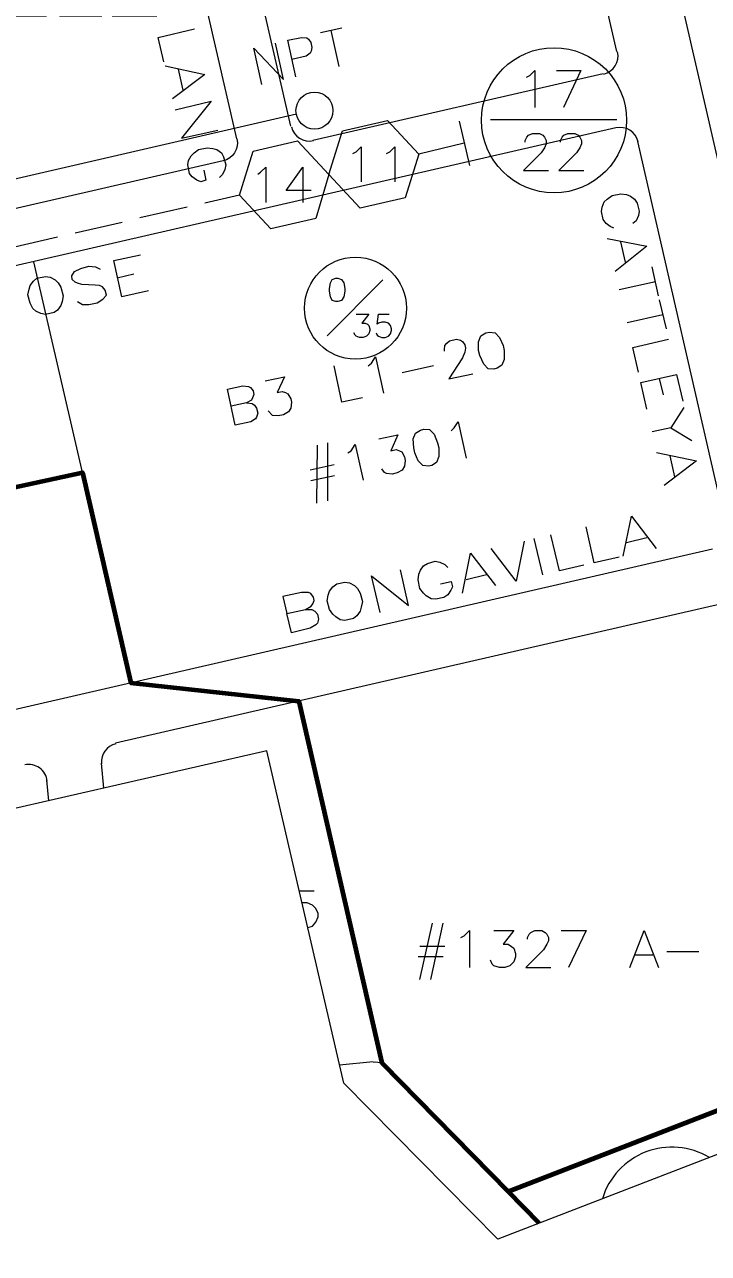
# Model space of a CAD drawing. Header units: millimetres. Extents: x 0.09 to 0.957, y 0.015 to 0.727.
# Drawn here: x 0.4925 to 0.6194, y 0.1328 to 0.3607 of the extents above; entities that cross this region are included whole.
import ezdxf

# ---------------------------------------------------------------- set-up
doc = ezdxf.new("R2010")
doc.units = ezdxf.units.MM
for name, color, linetype in [('PDF_0', 7, 'Continuous'), ('PDF_s48$BOUNDARY-NODE', 3, 'Continuous'), ('PDF_s48$HCOUNT', 1, 'Continuous'), ('PDF_s48$NAME-ROAD', 7, 'Continuous'), ('PDF_s48$Passives-TapOffs', 7, 'Continuous'), ('PDF_s48$POLE', 7, 'Continuous'), ('PDF_s48$STRAND', 7, 'Continuous'), ('PDF_s48$Symbols-EndOfLine', 7, 'Continuous'), ('PDF_s48$Symbols-SelfTerminating', 7, 'Continuous')]:
    doc.layers.add(name, color=color, linetype=linetype)
for name, color, linetype, true_color in [('PDF_s48$Cable-565', 23, 'Continuous', 0xdd8a6e), ('PDF_s48$LOTS', 254, 'Continuous', 0xdcdcdc), ('PDF_s48$ROAD', 8, 'Continuous', 0x808080), ('PDF_s48$SDU', 157, 'Continuous', 0x396472), ('PDF_Text', 52, 'Continuous', 0xb8b800)]:
    doc.layers.add(name, color=color, linetype=linetype, true_color=true_color)
doc.styles.add('PDF Swiss721BT-LightCondensed', font='arial.ttf')

msp = doc.modelspace()

# ---------------------------------------------------------------- linework, layer by layer
at = {"layer": 'PDF_0', "lineweight": 9}
msp.add_lwpolyline([(0.6410381054687441, 0.1588807128906235), (0.5803205761718697, 0.1354384667968738), (0.551704140624995, 0.1643716894531235), (0.53744872070312, 0.226039580078123), (0.4627925585937457, 0.2089330761718731), (0.4511770312499959, 0.1237173437499989), (0.4172808105468712, 0.0948897167968741), (0.4107338769531213, 0.0434646093749996), (0.3420966699218719, 0.0522290527343745), (0.3133746386718721, 0.0711306835937493), (0.1972193652343732, 0.0858084863281242), (0.1776841601562483, 0.0687019824218744), (0.0976426171874991, 0.0795783398437493), (0.105773486328124, 0.1425133789062487), (0.1343899218749988, 0.1732417285156234), (0.1443159179687486, 0.2468419335937477), (0.106195869140624, 0.2518049316406227), (0.1151715039062489, 0.3194917773437471), (0.1246751171874989, 0.3916136425781214)], dxfattribs=at)
at = {"layer": 'PDF_s48$BOUNDARY-NODE', "lineweight": 60}
for points in [[(0.3324874609374969, 0.2904529589843723), (0.3948945214843714, 0.2820053027343724), (0.4053484960937463, 0.2564511425781226), (0.5032357128906205, 0.2776758789062474), (0.5122113476562454, 0.2386054687499978), (0.5433620800781201, 0.2352264062499978), (0.55877905273437, 0.1681731347656234), (0.5822212988281197, 0.1443085058593737)], [(0.5879656170686038, 0.138390117369178), (0.5822212988281197, 0.1443085058593737), (0.6395597656249941, 0.1664836035156234), (0.7178061816406184, 0.1676451562499984)]]:
    msp.add_lwpolyline(points, dxfattribs=at)
at = {"layer": 'PDF_s48$Cable-565', "lineweight": 13}
for points in [[(0.5323801269531201, 0.329100986328122), (0.5259387890624952, 0.327622646484372)], [(0.5226653222656202, 0.326883476562497), (0.5139008789062453, 0.324877158203122)], [(0.5106274121093703, 0.324032392578122), (0.5018629687499954, 0.322026074218747)], [(0.4985895019531205, 0.3212869042968721), (0.4898250585937455, 0.3192805859374971)]]:
    msp.add_lwpolyline(points, dxfattribs=at)
at = {"layer": 'PDF_s48$HCOUNT', "lineweight": 9}
for points in [[(0.5589902441406199, 0.3133672265624971), (0.54864186523437, 0.3030188476562472)], [(0.5540272460937449, 0.3070314843749972), (0.5563503515624949, 0.3070314843749972), (0.5550832031249949, 0.3053419531249972), (0.5557167773437449, 0.3053419531249972), (0.5561391601562449, 0.3051307617187472), (0.5563503515624949, 0.3049195703124972), (0.5565615429687449, 0.3042859960937472), (0.5565615429687449, 0.3039692089843722), (0.5563503515624949, 0.3033356347656222), (0.555927968749995, 0.3029132519531222), (0.5552943945312449, 0.3027020605468722), (0.5546608203124949, 0.3027020605468722), (0.5540272460937449, 0.3029132519531222), (0.553816054687495, 0.3031244433593722), (0.5536048632812449, 0.3035468261718722)], [(0.55772309570312, 0.3035468261718722), (0.5579342871093699, 0.3031244433593722), (0.5581454785156199, 0.3029132519531222), (0.55877905273437, 0.3027020605468722), (0.5594126269531199, 0.3027020605468722), (0.56004620117187, 0.3029132519531222), (0.5603629882812449, 0.3033356347656222), (0.5605741796874949, 0.3039692089843722), (0.5605741796874949, 0.3042859960937472), (0.5603629882812449, 0.3049195703124972), (0.56004620117187, 0.3053419531249972), (0.5594126269531199, 0.3055531445312472), (0.55877905273437, 0.3055531445312472), (0.5581454785156199, 0.3053419531249972), (0.5579342871093699, 0.3051307617187472), (0.5581454785156199, 0.3070314843749972), (0.560151796874995, 0.3070314843749972)]]:
    msp.add_lwpolyline(points, dxfattribs=at)
msp.add_lwpolyline([(0.550225800781245, 0.3136840136718721), (0.5506481835937449, 0.3136840136718721), (0.5512817578124949, 0.3134728222656221), (0.551704140624995, 0.3128392480468721), (0.5519153320312449, 0.3117832910156221), (0.5519153320312449, 0.3112553124999971), (0.551704140624995, 0.3101993554687472), (0.5512817578124949, 0.3095657812499972), (0.5506481835937449, 0.3093545898437471), (0.550225800781245, 0.3093545898437471), (0.549592226562495, 0.3095657812499972), (0.54927543945312, 0.3101993554687472), (0.5490642480468699, 0.3112553124999971), (0.5490642480468699, 0.3117832910156221), (0.54927543945312, 0.3128392480468721), (0.549592226562495, 0.3134728222656221)], close=True, dxfattribs=at)
msp.add_circle((0.553889585486871, 0.3081232134165596), 0.009450814903749, dxfattribs=at)
at = {"layer": 'PDF_s48$LOTS', "lineweight": 0}
for points in [[(0.4941544824218705, 0.3167462890624971), (0.5122113476562454, 0.2386054687499978)], [(0.4053484960937463, 0.2564511425781226), (0.5032357128906205, 0.2776758789062474)], [(0.5433620800781201, 0.2352264062499978), (0.55877905273437, 0.1681731347656234)], [(0.5509165769208751, 0.1677786316990937), (0.557195117187495, 0.1683843261718735)], [(0.5880143431096161, 0.1384089298580559), (0.56004620117187, 0.1673283691406234)]]:
    msp.add_lwpolyline(points, dxfattribs=at)
msp.add_arc((0.5575855985587, 0.1648239951292375), 0.0034318541579928, 44.038656889502, 95.44927013301633, dxfattribs=at)
at = {"layer": 'PDF_s48$NAME-ROAD', "lineweight": 9}
for points in [[(0.5183358984374954, 0.3538103808593717), (0.5172799414062453, 0.3583509960937467), (0.5240380664062452, 0.3599349316406217)], [(0.5185470898437452, 0.3530712109374968), (0.5259387890624952, 0.3514872753906217), (0.5199198339843702, 0.3469466601562468)], [(0.5219261523437452, 0.3485305957031218), (0.5210813867187452, 0.3524376367187468)], [(0.5204478124999952, 0.3449403417968718), (0.5271003417968702, 0.3465242773437468), (0.5216093652343702, 0.3396605566406219), (0.5283674902343702, 0.3411388964843718)], [(0.5257275976562453, 0.3337471972656219), (0.5261499804687452, 0.3318464746093719), (0.5251996191406202, 0.3315296874999969), (0.5244604492187454, 0.3318464746093719), (0.5236156835937451, 0.3324800488281219), (0.5230877050781202, 0.3331136230468719), (0.5227709179687452, 0.334697558593747), (0.5228765136718704, 0.3355423242187469), (0.5234044921874953, 0.3363870898437469), (0.5239324707031202, 0.3369150683593719), (0.5247772363281202, 0.3375486425781219), (0.5263611718749952, 0.3378654296874969), (0.5274171289062451, 0.3377598339843719), (0.5281562988281201, 0.3375486425781219), (0.5290010644531202, 0.3369150683593719), (0.5294234472656201, 0.3361758984374969), (0.5298458300781201, 0.334697558593747), (0.5296346386718702, 0.3338527929687469), (0.5292122558593702, 0.3329024316406219), (0.5286842773437451, 0.3323744531249969)], [(0.6018620996093694, 0.322976435546872), (0.6011229296874945, 0.323293222656247), (0.6003837597656196, 0.323821201171872), (0.5998557812499945, 0.324560371093747), (0.5995389941406195, 0.326038710937497), (0.5996445898437445, 0.326883476562497), (0.6000669726562445, 0.327833837890622), (0.6005949511718695, 0.3283618164062469), (0.6015453124999945, 0.328995390624997), (0.6031292480468694, 0.329312177734372), (0.6041852050781195, 0.3292065820312469), (0.6049243749999944, 0.328889794921872), (0.6056635449218695, 0.3283618164062469), (0.6061915234374944, 0.327622646484372), (0.6065083105468694, 0.326144306640622), (0.6064027148437444, 0.325299541015622), (0.6059803320312445, 0.324349179687497), (0.6053467578124945, 0.323821201171872)], [(0.6005949511718695, 0.321075712890622), (0.6079866503906194, 0.3195973730468721), (0.6020732910156195, 0.3149511621093721)], [(0.6039740136718695, 0.3166406933593721), (0.6031292480468694, 0.3204421386718721)], [(0.5154848144531204, 0.3113609082031221), (0.5105218164062454, 0.3101993554687472), (0.5090434765624954, 0.316957480468747), (0.5140064746093703, 0.318013437499997)], [(0.5022853515624954, 0.3093545898437471), (0.5032357128906205, 0.3088266113281222), (0.5043972656249954, 0.3088266113281222), (0.5059812011718704, 0.3091433984374972), (0.5070371582031205, 0.3097769726562471), (0.5076707324218704, 0.3105161425781222), (0.5074595410156205, 0.3114665039062471), (0.5069315624999953, 0.3121000781249971), (0.5064035839843704, 0.3123112695312471), (0.5055588183593703, 0.3124168652343721), (0.5031301171874955, 0.3125224609374971), (0.5022853515624954, 0.3127336523437471), (0.5018629687499954, 0.3129448437499971), (0.5013349902343704, 0.3134728222656221), (0.5012293945312454, 0.3141063964843721), (0.5017573730468704, 0.3149511621093721), (0.5029189257812455, 0.3154791406249971), (0.5043972656249954, 0.3159015234374971), (0.5056644140624953, 0.3157959277343721), (0.5065091796874954, 0.3153735449218721)], [(0.6100985644531195, 0.3104105468749971), (0.6089370117187444, 0.3157959277343721)], [(0.5127393261718703, 0.3144231835937471), (0.5096770507812454, 0.3136840136718721)], [(0.6028124609374945, 0.3115720996093722), (0.6095705859374944, 0.3130504394531221)], [(0.6115769042968694, 0.3042859960937472), (0.6103097558593694, 0.3096713769531221)], [(0.6042908007812445, 0.3054475488281222), (0.6109433300781194, 0.3069258886718722)], [(0.6064027148437444, 0.2962607226562472), (0.6053467578124945, 0.3008013378906222), (0.6119992871093693, 0.3023852734374972)], [(0.6079866503906194, 0.2893970019531223), (0.6068250976562445, 0.2943599999999973), (0.6134776269531194, 0.2958383398437473), (0.6146391796874945, 0.2908753417968723)], [(0.6110489257812444, 0.2920368945312473), (0.6103097558593694, 0.2950991699218723)], [(0.6148503710937443, 0.2897137890624973), (0.6124216699218695, 0.2859123437499973), (0.6089370117187444, 0.2851731738281224)], [(0.6124216699218695, 0.2859123437499973), (0.6163287109374944, 0.2835892382812474)], [(0.6097817773437444, 0.2813717285156224), (0.6171734765624944, 0.2797877929687474), (0.6111545214843694, 0.2752471777343724)], [(0.6131608398437444, 0.2768311132812474), (0.6123160742187445, 0.2807381542968725)], [(0.6035516308593695, 0.2621533105468726), (0.6051355664062446, 0.2695450097656225), (0.6096761816406194, 0.2635260546874976)], [(0.6028124609374945, 0.2619421191406226), (0.5981662499999945, 0.2608861621093726), (0.5966879101562446, 0.2675386914062475)], [(0.5851779785156196, 0.2648987988281226), (0.5836996386718696, 0.2575070996093726), (0.5790534277343697, 0.2635260546874976)], [(0.5886626367187447, 0.2586686523437476), (0.5870787011718696, 0.2654267773437475)], [(0.5962655273437445, 0.2604637792968726), (0.5917249121093695, 0.2594078222656226), (0.5901409765624946, 0.2660603515624976)], [(0.6079866503906194, 0.2655323730468726), (0.6041852050781195, 0.2645820117187476)], [(0.5737736425781197, 0.2552895898437477), (0.5752519824218698, 0.2626812890624976), (0.5798981933593697, 0.2566623339843726)], [(0.5696554101562449, 0.2569791210937477), (0.5716617285156197, 0.2574015039062476), (0.5718729199218698, 0.2564511425781226), (0.5715561328124947, 0.2558175683593726), (0.5710281542968697, 0.2549728027343727), (0.5702889843749948, 0.2544448242187476), (0.5688106445312447, 0.2541280371093726), (0.5679658789062448, 0.2542336328124977), (0.5670155175781197, 0.2547616113281226), (0.5664875390624948, 0.2552895898437477), (0.565853964843745, 0.2561343554687476), (0.5655371777343698, 0.2577182910156226), (0.5656427734374949, 0.2587742480468726), (0.5659595605468698, 0.2595134179687476), (0.5664875390624948, 0.2603581835937476), (0.5672267089843698, 0.2607805664062476), (0.5687050488281198, 0.2612029492187476), (0.5695498144531199, 0.2609917578124976), (0.5705001757812448, 0.2605693749999976), (0.5710281542968697, 0.2600413964843726)], [(0.5584622656249949, 0.2516993359374977), (0.5568783300781198, 0.2584574609374976), (0.563742050781245, 0.2529664843749977), (0.5622637109374949, 0.2596190136718726)], [(0.5782086621093697, 0.2586686523437476), (0.5744072167968697, 0.2577182910156226)], [(0.5446292285156201, 0.2522273144531227), (0.5457907812499951, 0.2522273144531227), (0.54631875976562, 0.2519105273437477), (0.546846738281245, 0.2513825488281227), (0.5470579296874951, 0.2504321874999977), (0.546846738281245, 0.2496930175781227), (0.54652995117187, 0.2493762304687477), (0.54547399414062, 0.2487426562499977), (0.541989335937495, 0.2478978906249977), (0.5411477138922903, 0.2514888113512042), (0.5446292285156201, 0.2522273144531227), (0.54568518554687, 0.2528608886718727), (0.546001972656245, 0.2532832714843727), (0.546213164062495, 0.2539168457031227), (0.54610756835937, 0.2545504199218727), (0.545579589843745, 0.2551839941406226), (0.545157207031245, 0.2553951855468726), (0.543890058593745, 0.2553951855468726), (0.5404054003906201, 0.2546560156249977), (0.5411477138922903, 0.2514888113512042), (0.5411445703124951, 0.2514881445312477)]]:
    msp.add_lwpolyline(points, dxfattribs=at)
for points in [[(0.4947880566406205, 0.3136840136718721), (0.4963719921874955, 0.3140008007812471), (0.4972167578124954, 0.3138952050781221), (0.4981671191406205, 0.3133672265624971), (0.4986950976562455, 0.3128392480468721), (0.4992230761718705, 0.3119944824218721), (0.4996454589843705, 0.3104105468749971), (0.4994342675781204, 0.3093545898437471), (0.4992230761718705, 0.3086154199218721), (0.4985895019531205, 0.3077706542968722), (0.4979559277343705, 0.3073482714843721), (0.4963719921874955, 0.3069258886718722), (0.4955272265624954, 0.3071370800781222), (0.4945768652343705, 0.3075594628906222), (0.4940488867187455, 0.3080874414062471), (0.4935209082031205, 0.3090378027343721), (0.4930985253906205, 0.3106217382812471), (0.4933097167968705, 0.3116776953124971), (0.4935209082031205, 0.3123112695312471), (0.4941544824218705, 0.3131560351562471)], [(0.5504369921874951, 0.2569791210937477), (0.5519153320312449, 0.2572959082031226), (0.552760097656245, 0.2571903124999976), (0.5537104589843699, 0.2566623339843726), (0.554238437499995, 0.2561343554687476), (0.55476641601562, 0.2552895898437477), (0.5551887988281199, 0.2537056542968727), (0.5549776074218699, 0.2526496972656227), (0.55476641601562, 0.2519105273437477), (0.55413284179687, 0.2510657617187477), (0.55349926757812, 0.2505377832031227), (0.5519153320312449, 0.2502209960937477), (0.551070566406245, 0.2503265917968727), (0.550225800781245, 0.2508545703124977), (0.54969782226562, 0.2513825488281227), (0.5490642480468699, 0.2522273144531227), (0.54864186523437, 0.2538112499999976), (0.54885305664062, 0.2548672070312477), (0.5490642480468699, 0.2556063769531227), (0.54969782226562, 0.2564511425781226)]]:
    msp.add_lwpolyline(points, close=True, dxfattribs=at)
at = {"layer": 'PDF_s48$Passives-TapOffs', "lineweight": 9}
for points in [[(0.55476641601562, 0.3266722851562469), (0.548958652343745, 0.3329024316406219), (0.551492949218745, 0.3410333007812469), (0.55983500976562, 0.3429340234374969), (0.5656427734374949, 0.3367038769531219), (0.5631084765624949, 0.328573007812497)], [(0.5381878906249951, 0.322870839843747), (0.5323801269531201, 0.329100986328122), (0.53491442382812, 0.3372318554687469), (0.5431508886718701, 0.3391325781249969), (0.548958652343745, 0.3329024316406219), (0.54652995117187, 0.324771562499997)]]:
    msp.add_lwpolyline(points, close=True, dxfattribs=at)
for points in [[(0.5533936718749949, 0.3368094726562469), (0.5540272460937449, 0.3371262597656219), (0.5549776074218699, 0.3380766210937469), (0.5549776074218699, 0.3315296874999969)], [(0.5596238183593698, 0.3368094726562469), (0.5602573925781198, 0.3371262597656219), (0.5612077539062449, 0.3380766210937469), (0.5612077539062449, 0.3315296874999969)], [(0.5357591894531201, 0.333008027343747), (0.5362871679687452, 0.333324814453122), (0.5372375292968701, 0.3342751757812469), (0.5372375292968701, 0.327728242187497)], [(0.54568518554687, 0.329945751953122), (0.54103897460937, 0.329945751953122), (0.544101249999995, 0.3342751757812469), (0.544101249999995, 0.327728242187497)]]:
    msp.add_lwpolyline(points, dxfattribs=at)
at = {"layer": 'PDF_s48$POLE', "lineweight": 0}
for points in [[(0.542834101562495, 0.3510648925781218), (0.5413557617187451, 0.3578230175781217), (0.543890058593745, 0.3583509960937467), (0.54484041992187, 0.3582454003906217), (0.545157207031245, 0.3580342089843717), (0.545579589843745, 0.3574006347656217), (0.5457907812499951, 0.3564502734374968), (0.54568518554687, 0.3558166992187467), (0.54547399414062, 0.3553943164062467), (0.544734824218745, 0.3548663378906217), (0.5420949316406201, 0.3542327636718717)], [(0.55138735351562, 0.3600405273437467), (0.54737471679687, 0.3591957617187467)], [(0.550859374999995, 0.3529656152343717), (0.549381035156245, 0.3596181445312467)], [(0.5364983593749951, 0.3495865527343718), (0.5350200195312452, 0.3563446777343717), (0.5405109960937451, 0.3505369140624968), (0.539032656249995, 0.3572950390624967)]]:
    msp.add_lwpolyline(points, dxfattribs=at)
msp.add_circle((0.5462864252364207, 0.3447663980556396), 0.0034318345514738, dxfattribs=at)
at = {"layer": 'PDF_s48$ROAD', "lineweight": 0}
for points in [[(0.6265714941406193, 0.2508545703124977), (0.6391373828124941, 0.1961559960937482), (0.6525480371093692, 0.1992182714843732), (0.5991166113281194, 0.4314232226562461)], [(0.6023900781249945, 0.3557111035156217), (0.5857059570312446, 0.4282553515624961)], [(0.5418837402343701, 0.3418780664062468), (0.5251996191406202, 0.4144223144531212)], [(0.5318521484374952, 0.3395549609374969), (0.5151680273437453, 0.4120992089843713)], [(0.5998557812499945, 0.3515928710937468), (0.546001972656245, 0.3392381738281219)], [(0.6021788867187445, 0.3415612792968719), (0.4131625781249963, 0.2981614453124972)], [(0.6226644531249943, 0.2675386914062475), (0.6062971191406195, 0.3390269824218719)], [(0.6201301562499943, 0.2634204589843725), (0.4041869433593713, 0.213790478515623)], [(0.6224532617187443, 0.2533888671874976), (0.5093602636718704, 0.2274123242187479)], [(0.5067203710937453, 0.2237164746093729), (0.5071607948879623, 0.219099489580166)], [(0.4965831835937454, 0.220548603515623), (0.4969446387603842, 0.2167585881761099)]]:
    msp.add_lwpolyline(points, dxfattribs=at)
msp.add_lwpolyline([(0.5318902055986552, 0.3395161321073207, -0.4142133361707453), (0.5293178515624951, 0.3354367285156219), (0.4171752148437462, 0.3096713769531221)], format="xyb", dxfattribs=at)
for centre, radius, start, end in [((0.5991920198958988, 0.354903990252421), 0.0034318621375317, 282.9474122328622, 12.94736798264219), ((0.5453360117367902, 0.3425488101821999), 0.0034318621375238, 192.9474122325917, 282.9473679827721), ((0.6029935732241352, 0.3382191951888813), 0.0034318621375268, 12.94741223268791, 102.9473679827226), ((0.5101711924516237, 0.2239600002563365), 0.0034318607967019, 102.9474080757261, 185.4492159678614), ((0.4932751833714202, 0.2200528005975168), 0.0034318567758149, 5.449172020003857, 102.9473550166746)]:
    msp.add_arc(centre, radius, start, end, dxfattribs=at)
at = {"layer": 'PDF_s48$SDU', "lineweight": 0}
for points in [[(0.5781030664062446, 0.3035468261718722), (0.5787366406249947, 0.3036524218749972), (0.5797925976562448, 0.3035468261718722), (0.5806373632812446, 0.3027020605468722), (0.5812709374999948, 0.3012237207031222), (0.5814821289062447, 0.3002733593749972), (0.5814821289062447, 0.2985838281249972), (0.5810597460937447, 0.2975278710937473), (0.5802149804687446, 0.2969998925781223), (0.5795814062499947, 0.2967887011718723), (0.5785254492187448, 0.2968942968749972), (0.5776806835937447, 0.2977390624999972), (0.5769415136718699, 0.2993229980468722), (0.5767303222656198, 0.3002733593749972), (0.5767303222656198, 0.3018572949218722), (0.5771527050781197, 0.3030188476562472)], [(0.5659595605468698, 0.2854899609374973), (0.5665931347656198, 0.2857011523437474), (0.5676490917968698, 0.2855955566406223), (0.5684938574218698, 0.2847507910156224), (0.5691274316406199, 0.2831668554687474), (0.5693386230468698, 0.2822164941406224), (0.5693386230468698, 0.2806325585937474), (0.5689162402343698, 0.2794710058593724), (0.5680714746093698, 0.2789430273437474), (0.5674379003906198, 0.2788374316406224), (0.5663819433593698, 0.2789430273437474), (0.5655371777343698, 0.2797877929687474), (0.5649036035156197, 0.2812661328124974), (0.5646924121093698, 0.2822164941406224), (0.5645868164062448, 0.2839060253906224), (0.5650091992187449, 0.2849619824218724)]]:
    msp.add_lwpolyline(points, close=True, dxfattribs=at)
for points in [[(0.5703945800781197, 0.3001677636718723), (0.5703945800781197, 0.3004845507812472), (0.5705001757812448, 0.3012237207031222), (0.5708169628906198, 0.3016461035156222), (0.5713449414062448, 0.3020684863281222), (0.5726120898437447, 0.3023852734374972), (0.5733512597656198, 0.3021740820312472), (0.5737736425781197, 0.3019628906249972), (0.5741960253906198, 0.3013293164062472), (0.5743016210937447, 0.3006957421874972), (0.5741960253906198, 0.2999565722656222), (0.5737736425781197, 0.2989006152343722), (0.5712393457031198, 0.2949935742187473), (0.5756743652343697, 0.2959439355468722)], [(0.5562447558593698, 0.2974222753906223), (0.5568783300781198, 0.2979502539062472), (0.5576174999999949, 0.2991118066406222), (0.5590958398437449, 0.2923536816406223)], [(0.5551887988281199, 0.2915089160156223), (0.55138735351562, 0.2906641503906223), (0.54990901367187, 0.2974222753906223)], [(0.5683882617187449, 0.2974222753906223), (0.5625804980468699, 0.2961551269531223)], [(0.537131933593745, 0.2946767871093723), (0.540722187499995, 0.2954159570312473), (0.53934944335937, 0.2924592773437473), (0.540299804687495, 0.2926704687499973), (0.5409333789062452, 0.2924592773437473), (0.5413557617187451, 0.2922480859374973), (0.5418837402343701, 0.2912977246093723), (0.541989335937495, 0.2906641503906223), (0.5418837402343701, 0.2896081933593723), (0.5414613574218701, 0.2888690234374973), (0.5405109960937451, 0.2883410449218724), (0.5395606347656202, 0.2881298535156224), (0.53850467773437, 0.2882354492187473), (0.53765991210937, 0.2890802148437474)], [(0.5336472753906201, 0.2905585546874973), (0.5347032324218702, 0.2904529589843723), (0.5351256152343701, 0.2901361718749973), (0.5355479980468701, 0.2896081933593723), (0.5357591894531201, 0.2886578320312473), (0.5355479980468701, 0.2879186621093723), (0.5353368066406201, 0.2876018749999973), (0.5344920410156201, 0.2870738964843724), (0.5315353613281202, 0.2864403222656224), (0.5301626171874952, 0.2930928515624973), (0.5330137011718702, 0.2937264257812473), (0.5340696582031202, 0.2936208300781223), (0.5343864453124951, 0.2934096386718723), (0.53491442382812, 0.2927760644531223), (0.5350200195312452, 0.2921424902343723), (0.5348088281249951, 0.2915089160156223), (0.534597636718745, 0.2910865332031223), (0.5336472753906201, 0.2905585546874973), (0.5307961914062452, 0.2899249804687473)], [(0.5716617285156197, 0.2853843652343724), (0.5721897070312448, 0.2859123437499973), (0.5729288769531199, 0.2870738964843724), (0.5744072167968697, 0.2803157714843724)], [(0.54674114257812, 0.2719737109374975), (0.546846738281245, 0.2827444726562474)], [(0.548747460937495, 0.2723960937499975), (0.548747460937495, 0.2831668554687474)], [(0.5524433105468699, 0.2812661328124974), (0.5530768847656199, 0.2816885156249974), (0.553816054687495, 0.2828500683593724), (0.5552943945312449, 0.2761975390624975)], [(0.5582510742187449, 0.2839060253906224), (0.5617357324218699, 0.2846451953124974), (0.5604685839843699, 0.2816885156249974), (0.5614189453124948, 0.2818997070312474), (0.5620525195312448, 0.2816885156249974), (0.5624749023437449, 0.2814773242187474), (0.5630028808593698, 0.2805269628906224), (0.5631084765624949, 0.2798933886718724), (0.5630028808593698, 0.2788374316406224), (0.5625804980468699, 0.2780982617187475), (0.561630136718745, 0.2775702832031224), (0.5606797753906199, 0.2773590917968725), (0.5596238183593698, 0.2774646874999974), (0.5593070312499949, 0.2776758789062474), (0.55877905273437, 0.2783094531249974)], [(0.54990901367187, 0.2790486230468725), (0.54547399414062, 0.2780982617187475)], [(0.550014609374995, 0.2770423046874975), (0.545579589843745, 0.2760919433593725)], [(0.5434535722455537, 0.2000630371093731), (0.546213164062495, 0.2000630371093731)], [(0.5450334804283783, 0.1932284713407093), (0.5458963769531201, 0.1935161035156232), (0.54652995117187, 0.1942552734374983), (0.54695233398437, 0.1952056347656233), (0.54695233398437, 0.1958392089843732), (0.54652995117187, 0.1967895703124982), (0.5458963769531201, 0.1974231445312482), (0.544946015624995, 0.1978455273437482), (0.54399565429687, 0.1978455273437482), (0.5439686760843161, 0.1978347360587266)], [(0.565853964843745, 0.1835901074218733), (0.5681770703124948, 0.1940440820312482)], [(0.5678602832031198, 0.1835901074218733), (0.5701833886718699, 0.1940440820312482)], [(0.5734568554687448, 0.1914041894531232), (0.5740904296874947, 0.1917209765624982), (0.5750407910156197, 0.1926713378906232), (0.5750407910156197, 0.1858076171874983)], [(0.5795814062499947, 0.1926713378906232), (0.5832772558593696, 0.1926713378906232), (0.5812709374999948, 0.1901370410156232), (0.5822212988281197, 0.1901370410156232), (0.5828548730468697, 0.1897146582031233), (0.5832772558593696, 0.1893978710937483), (0.5835940429687447, 0.1884475097656233), (0.5835940429687447, 0.1878139355468733), (0.5832772558593696, 0.1868635742187483), (0.5825380859374948, 0.1861244042968733), (0.5815877246093697, 0.1858076171874983), (0.5806373632812446, 0.1858076171874983), (0.5795814062499947, 0.1861244042968733), (0.5792646191406197, 0.1864411914062483), (0.5789478320312447, 0.1871803613281233)], [(0.5858115527343696, 0.1910874023437482), (0.5858115527343696, 0.1914041894531232), (0.5861283398437446, 0.1920377636718732), (0.5864451269531196, 0.1923545507812482), (0.5871842968749946, 0.1926713378906232), (0.5884514453124946, 0.1926713378906232), (0.5890850195312446, 0.1923545507812482), (0.5894018066406196, 0.1920377636718732), (0.5897185937499946, 0.1914041894531232), (0.5897185937499946, 0.1907706152343732), (0.5894018066406196, 0.1901370410156232), (0.5887682324218697, 0.1890810839843733), (0.5854947656249946, 0.1858076171874983), (0.5901409765624946, 0.1858076171874983)], [(0.5920416992187445, 0.1926713378906232), (0.5966879101562446, 0.1926713378906232), (0.5934144433593695, 0.1858076171874983)], [(0.6048187792968694, 0.1858076171874983), (0.6074586718749944, 0.1926713378906232), (0.6100985644531195, 0.1858076171874983)], [(0.5705001757812448, 0.1897146582031233), (0.565853964843745, 0.1897146582031233)], [(0.5701833886718699, 0.1878139355468733), (0.5655371777343698, 0.1878139355468733)], [(0.6090426074218696, 0.1881307226562483), (0.6057691406249944, 0.1881307226562483)], [(0.6175958593749943, 0.1887642968749983), (0.6116824999999944, 0.1887642968749983)]]:
    msp.add_lwpolyline(points, dxfattribs=at)
at = {"layer": 'PDF_s48$STRAND', "color": 254, "lineweight": 0, "true_color": 0xdcdcdc}
msp.add_lwpolyline([(0.54293969726562, 0.3440955761718718), (0.4215046386718712, 0.3161127148437471)], dxfattribs=at)
at = {"layer": 'PDF_s48$Symbols-EndOfLine', "lineweight": 9}
for points in [[(0.5856003613281197, 0.3509592968749968), (0.5862339355468698, 0.3512760839843718), (0.5871842968749946, 0.3522264453124968), (0.5871842968749946, 0.3453627246093718)], [(0.5911969335937446, 0.3522264453124968), (0.5957375488281195, 0.3522264453124968), (0.5924640820312446, 0.3453627246093718)], [(0.5853891699218697, 0.3389213867187469), (0.5853891699218697, 0.3392381738281219), (0.5857059570312446, 0.3398717480468719), (0.5860227441406197, 0.3401885351562468), (0.5867619140624946, 0.3405053222656218), (0.5880290624999946, 0.3405053222656218), (0.5886626367187447, 0.3401885351562468), (0.5889794238281196, 0.3398717480468719), (0.5892962109374947, 0.3392381738281219), (0.5892962109374947, 0.3386045996093719), (0.5889794238281196, 0.3378654296874969), (0.5883458496093695, 0.3369150683593719), (0.5850723828124947, 0.333641601562497), (0.5897185937499946, 0.333641601562497)], [(0.5919361035156196, 0.3389213867187469), (0.5919361035156196, 0.3392381738281219), (0.5922528906249945, 0.3398717480468719), (0.5925696777343696, 0.3401885351562468), (0.5933088476562446, 0.3405053222656218), (0.5945759960937446, 0.3405053222656218), (0.5952095703124946, 0.3401885351562468), (0.5955263574218695, 0.3398717480468719), (0.5958431445312447, 0.3392381738281219), (0.5958431445312447, 0.3386045996093719), (0.5955263574218695, 0.3378654296874969), (0.5948927832031196, 0.3369150683593719), (0.5916193164062447, 0.333641601562497), (0.5962655273437445, 0.333641601562497)]]:
    msp.add_lwpolyline(points, dxfattribs=at)
at = {"layer": 'PDF_s48$Symbols-EndOfLine', "color": 15, "lineweight": 0, "true_color": 0x954a4a}
msp.add_lwpolyline([(0.6023900781249945, 0.3430396191406219), (0.5789478320312447, 0.3430396191406219)], dxfattribs=at)
msp.add_circle((0.5907439902578036, 0.342971192406245), 0.0134634511484409, dxfattribs=at)
msp.add_arc((0.6126032138906155, 0.1390576181874957), 0.0134634511484413, 58.90711688582147, 163.3147317764932, dxfattribs=at)
at = {"layer": 'PDF_s48$Symbols-SelfTerminating', "lineweight": 9}
for points in [[(0.5731400683593697, 0.3428284277343718), (0.5750407910156197, 0.3345919628906219)], [(0.5740904296874947, 0.3387101953124969), (0.5656427734374949, 0.3367038769531219)]]:
    msp.add_lwpolyline(points, dxfattribs=at)

# ---------------------------------------------------------------- texts
at = {"layer": 'PDF_Text', "insert": (0.4442239892578085, 0.3668339270019497), "char_height": 0.0131991778135299, "attachment_point": 4, "style": 'PDF Swiss721BT-LightCondensed'}
msp.add_mtext('Brgy 212', dxfattribs=at)

doc.saveas('drawing.dxf')
